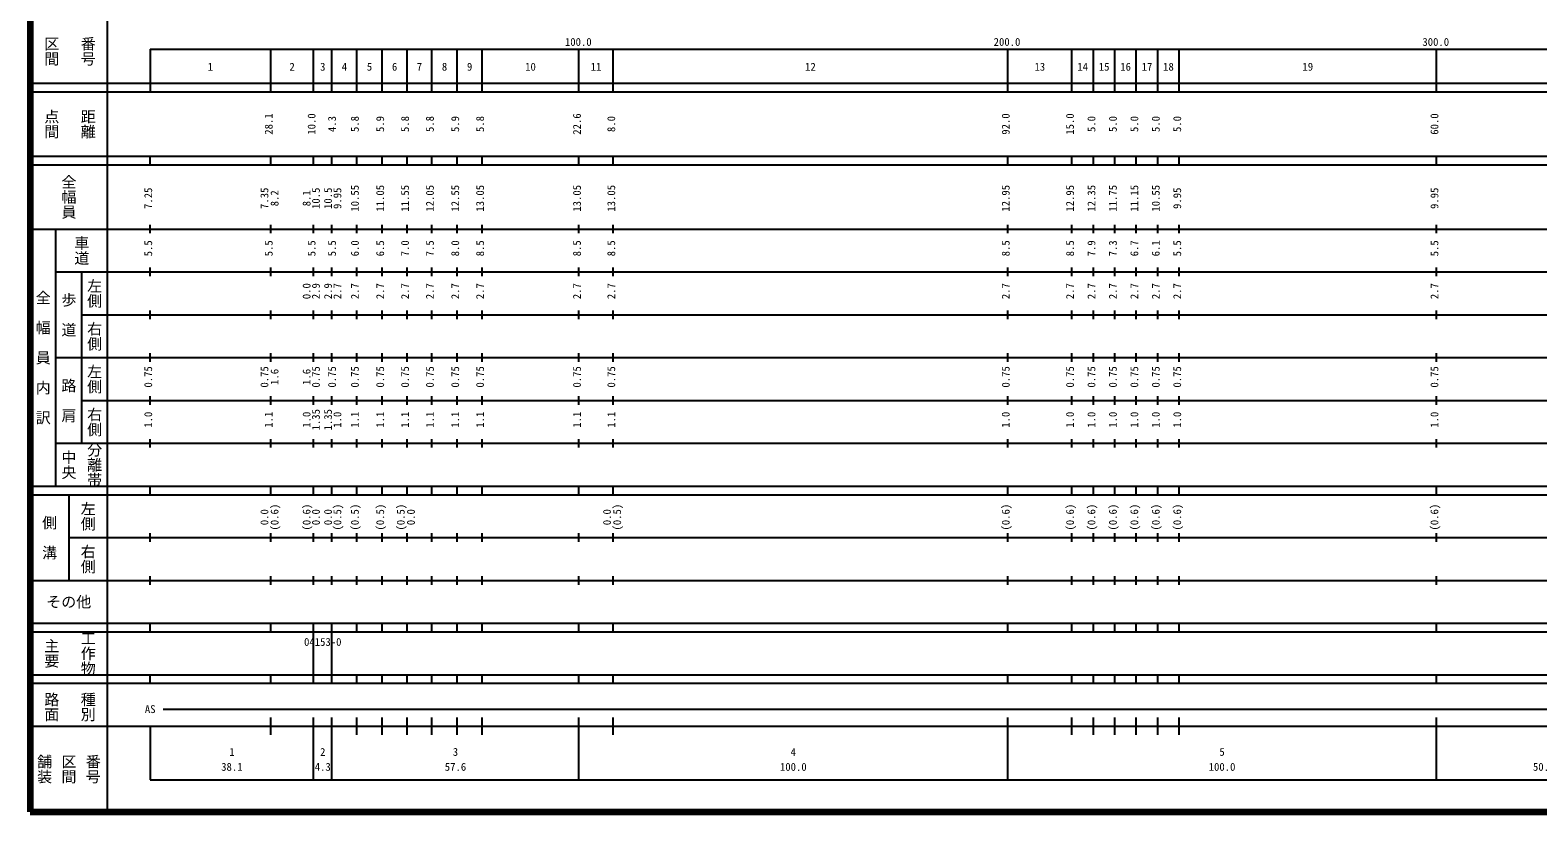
# Model space of a CAD drawing. Units: millimetres on the paper, enlarged 1000 times. Extents: x 40000 to 680000, y 20000 to 380000.
# Drawn here: x 40000 to 391655, y 20000 to 202409 of the extents above; entities that cross this region are included whole.
import ezdxf
from ezdxf.enums import TextEntityAlignment as Align

# ---------------------------------------------------------------- set-up
doc = ezdxf.new("R2010")
doc.units = ezdxf.units.MM
doc.header["$LTSCALE"] = 1000
doc.layers.add('M-TTL', color=2, linetype='Continuous', lineweight=140)
doc.layers.add('M-TTL-BAND', color=7, linetype='Continuous', lineweight=25)
doc.styles.add('@ＭＳ ゴシック', font='')
doc.styles.add('ＭＳ ゴシック', font='')
doc.styles.get('@ＭＳ ゴシック').set_extended_font_data('@MS Gothic')
doc.styles.get('ＭＳ ゴシック').set_extended_font_data('MS Gothic')

msp = doc.modelspace()

# ---------------------------------------------------------------- linework, layer by layer
at = {"layer": 'M-TTL'}
for p, q in [((40000, 380000), (40000, 20000)), ((40000, 20000), (680000, 20000))]:
    msp.add_line(p, q, dxfattribs=at)
at = {"layer": 'M-TTL-BAND'}
for p, q in [((58000, 370000), (58000, 20000)), ((68000, 198000), (579000, 198000)), ((68000, 198000), (68000, 188000)), ((96100, 188000), (96100, 198000)), ((106100, 188000), (106100, 198000)), ((110400, 188000), (110400, 198000)), ((116200, 188000), (116200, 198000)), ((122100, 188000), (122100, 198000)), ((127900, 188000), (127900, 198000)), ((133700, 188000), (133700, 198000)), ((139600, 188000), (139600, 198000)), ((145400, 188000), (145400, 198000)), ((168000, 188000), (168000, 198000)), ((176000, 188000), (176000, 198000)), ((268000, 188000), (268000, 198000)), ((283000, 188000), (283000, 198000)), ((288000, 188000), (288000, 198000)), ((293000, 188000), (293000, 198000)), ((298000, 188000), (298000, 198000)), ((303000, 188000), (303000, 198000)), ((308000, 188000), (308000, 198000)), ((368000, 188000), (368000, 198000)), ((40000, 190000), (579000, 190000)), ((40000, 188000), (579000, 188000)), ((40000, 173000), (579000, 173000)), ((68000, 171000), (68000, 173000)), ((96100, 171000), (96100, 173000)), ((106100, 171000), (106100, 173000)), ((110400, 171000), (110400, 173000)), ((116200, 171000), (116200, 173000)), ((122100, 171000), (122100, 173000)), ((127900, 171000), (127900, 173000)), ((133700, 171000), (133700, 173000)), ((139600, 171000), (139600, 173000)), ((145400, 171000), (145400, 173000)), ((168000, 171000), (168000, 173000)), ((176000, 171000), (176000, 173000)), ((268000, 171000), (268000, 173000)), ((283000, 171000), (283000, 173000)), ((288000, 171000), (288000, 173000)), ((293000, 171000), (293000, 173000)), ((298000, 171000), (298000, 173000)), ((303000, 171000), (303000, 173000)), ((308000, 171000), (308000, 173000)), ((368000, 171000), (368000, 173000)), ((40000, 171000), (579000, 171000)), ((40000, 156000), (579000, 156000)), ((46000, 96000), (46000, 156000)), ((68000, 155000), (68000, 157000)), ((96100, 155000), (96100, 157000)), ((106100, 155000), (106100, 157000)), ((110400, 155000), (110400, 157000)), ((116200, 155000), (116200, 157000)), ((122100, 155000), (122100, 157000)), ((127900, 155000), (127900, 157000)), ((133700, 155000), (133700, 157000)), ((139600, 155000), (139600, 157000)), ((145400, 155000), (145400, 157000)), ((168000, 155000), (168000, 157000)), ((176000, 155000), (176000, 157000)), ((268000, 155000), (268000, 157000)), ((283000, 155000), (283000, 157000)), ((288000, 155000), (288000, 157000)), ((293000, 155000), (293000, 157000)), ((298000, 155000), (298000, 157000)), ((303000, 155000), (303000, 157000)), ((308000, 155000), (308000, 157000)), ((368000, 155000), (368000, 157000)), ((46000, 146000), (579000, 146000)), ((52000, 146000), (52000, 106000)), ((68000, 145000), (68000, 147000)), ((96100, 145000), (96100, 147000)), ((106100, 145000), (106100, 147000)), ((110400, 145000), (110400, 147000)), ((116200, 145000), (116200, 147000)), ((122100, 145000), (122100, 147000)), ((127900, 145000), (127900, 147000)), ((133700, 145000), (133700, 147000)), ((139600, 145000), (139600, 147000)), ((145400, 145000), (145400, 147000)), ((168000, 145000), (168000, 147000)), ((176000, 145000), (176000, 147000)), ((268000, 145000), (268000, 147000)), ((283000, 145000), (283000, 147000)), ((288000, 145000), (288000, 147000)), ((293000, 145000), (293000, 147000)), ((298000, 145000), (298000, 147000)), ((303000, 145000), (303000, 147000)), ((308000, 145000), (308000, 147000)), ((368000, 145000), (368000, 147000)), ((52000, 136000), (579000, 136000)), ((68000, 135000), (68000, 137000)), ((96100, 135000), (96100, 137000)), ((106100, 135000), (106100, 137000)), ((110400, 135000), (110400, 137000)), ((116200, 135000), (116200, 137000)), ((122100, 135000), (122100, 137000)), ((127900, 135000), (127900, 137000)), ((133700, 135000), (133700, 137000)), ((139600, 135000), (139600, 137000)), ((145400, 135000), (145400, 137000)), ((168000, 135000), (168000, 137000)), ((176000, 135000), (176000, 137000)), ((268000, 135000), (268000, 137000)), ((283000, 135000), (283000, 137000)), ((288000, 135000), (288000, 137000)), ((293000, 135000), (293000, 137000)), ((298000, 135000), (298000, 137000)), ((303000, 135000), (303000, 137000)), ((308000, 135000), (308000, 137000)), ((368000, 135000), (368000, 137000)), ((68000, 125000), (68000, 127000)), ((96100, 125000), (96100, 127000)), ((106100, 125000), (106100, 127000)), ((110400, 125000), (110400, 127000)), ((116200, 125000), (116200, 127000)), ((122100, 125000), (122100, 127000)), ((127900, 125000), (127900, 127000)), ((133700, 125000), (133700, 127000)), ((139600, 125000), (139600, 127000)), ((145400, 125000), (145400, 127000)), ((168000, 125000), (168000, 127000)), ((176000, 125000), (176000, 127000)), ((268000, 125000), (268000, 127000)), ((283000, 125000), (283000, 127000)), ((288000, 125000), (288000, 127000)), ((293000, 125000), (293000, 127000)), ((298000, 125000), (298000, 127000)), ((303000, 125000), (303000, 127000)), ((308000, 125000), (308000, 127000)), ((368000, 125000), (368000, 127000)), ((46000, 126000), (579000, 126000)), ((68000, 115000), (68000, 117000)), ((96100, 115000), (96100, 117000)), ((106100, 115000), (106100, 117000)), ((110400, 115000), (110400, 117000)), ((116200, 115000), (116200, 117000)), ((122100, 115000), (122100, 117000)), ((127900, 115000), (127900, 117000)), ((133700, 115000), (133700, 117000)), ((139600, 115000), (139600, 117000)), ((145400, 115000), (145400, 117000)), ((168000, 115000), (168000, 117000)), ((176000, 115000), (176000, 117000)), ((268000, 115000), (268000, 117000)), ((283000, 115000), (283000, 117000)), ((288000, 115000), (288000, 117000)), ((293000, 115000), (293000, 117000)), ((298000, 115000), (298000, 117000)), ((303000, 115000), (303000, 117000)), ((308000, 115000), (308000, 117000)), ((368000, 115000), (368000, 117000)), ((52000, 116000), (579000, 116000)), ((46000, 106000), (579000, 106000)), ((68000, 105000), (68000, 107000)), ((96100, 105000), (96100, 107000)), ((106100, 105000), (106100, 107000)), ((110400, 105000), (110400, 107000)), ((116200, 105000), (116200, 107000)), ((122100, 105000), (122100, 107000)), ((127900, 105000), (127900, 107000)), ((133700, 105000), (133700, 107000)), ((139600, 105000), (139600, 107000)), ((145400, 105000), (145400, 107000)), ((168000, 105000), (168000, 107000)), ((176000, 105000), (176000, 107000)), ((268000, 105000), (268000, 107000)), ((283000, 105000), (283000, 107000)), ((288000, 105000), (288000, 107000)), ((293000, 105000), (293000, 107000)), ((298000, 105000), (298000, 107000)), ((303000, 105000), (303000, 107000)), ((308000, 105000), (308000, 107000)), ((368000, 105000), (368000, 107000)), ((40000, 96000), (579000, 96000)), ((68000, 94000), (68000, 96000)), ((96100, 94000), (96100, 96000)), ((106100, 94000), (106100, 96000)), ((110400, 94000), (110400, 96000)), ((116200, 94000), (116200, 96000)), ((122100, 94000), (122100, 96000)), ((127900, 94000), (127900, 96000)), ((133700, 94000), (133700, 96000)), ((139600, 94000), (139600, 96000)), ((145400, 94000), (145400, 96000)), ((168000, 94000), (168000, 96000)), ((176000, 94000), (176000, 96000)), ((268000, 94000), (268000, 96000)), ((283000, 94000), (283000, 96000)), ((288000, 94000), (288000, 96000)), ((293000, 94000), (293000, 96000)), ((298000, 94000), (298000, 96000)), ((303000, 94000), (303000, 96000)), ((308000, 94000), (308000, 96000)), ((368000, 94000), (368000, 96000)), ((40000, 94000), (579000, 94000)), ((49000, 94000), (49000, 74000)), ((68000, 83000), (68000, 85000)), ((96100, 83000), (96100, 85000)), ((106100, 83000), (106100, 85000)), ((110400, 83000), (110400, 85000)), ((116200, 83000), (116200, 85000)), ((122100, 83000), (122100, 85000)), ((127900, 83000), (127900, 85000)), ((133700, 83000), (133700, 85000)), ((139600, 83000), (139600, 85000)), ((145400, 83000), (145400, 85000)), ((168000, 83000), (168000, 85000)), ((176000, 83000), (176000, 85000)), ((268000, 83000), (268000, 85000)), ((283000, 83000), (283000, 85000)), ((288000, 83000), (288000, 85000)), ((293000, 83000), (293000, 85000)), ((298000, 83000), (298000, 85000)), ((303000, 83000), (303000, 85000)), ((308000, 83000), (308000, 85000)), ((368000, 83000), (368000, 85000)), ((49000, 84000), (579000, 84000)), ((40000, 74000), (579000, 74000)), ((68000, 73000), (68000, 75000)), ((96100, 73000), (96100, 75000)), ((106100, 73000), (106100, 75000)), ((110400, 73000), (110400, 75000)), ((116200, 73000), (116200, 75000)), ((122100, 73000), (122100, 75000)), ((127900, 73000), (127900, 75000)), ((133700, 73000), (133700, 75000)), ((139600, 73000), (139600, 75000)), ((145400, 73000), (145400, 75000)), ((168000, 73000), (168000, 75000)), ((176000, 73000), (176000, 75000)), ((268000, 73000), (268000, 75000)), ((283000, 73000), (283000, 75000)), ((288000, 73000), (288000, 75000)), ((293000, 73000), (293000, 75000)), ((298000, 73000), (298000, 75000)), ((303000, 73000), (303000, 75000)), ((308000, 73000), (308000, 75000)), ((368000, 73000), (368000, 75000)), ((40000, 64000), (579000, 64000)), ((68000, 62000), (68000, 64000)), ((96100, 62000), (96100, 64000)), ((106100, 62000), (106100, 64000)), ((110400, 62000), (110400, 64000)), ((116200, 62000), (116200, 64000)), ((122100, 62000), (122100, 64000)), ((127900, 62000), (127900, 64000)), ((133700, 62000), (133700, 64000)), ((139600, 62000), (139600, 64000)), ((145400, 62000), (145400, 64000)), ((168000, 62000), (168000, 64000)), ((176000, 62000), (176000, 64000)), ((268000, 62000), (268000, 64000)), ((283000, 62000), (283000, 64000)), ((288000, 62000), (288000, 64000)), ((293000, 62000), (293000, 64000)), ((298000, 62000), (298000, 64000)), ((303000, 62000), (303000, 64000)), ((308000, 62000), (308000, 64000)), ((368000, 62000), (368000, 64000)), ((40000, 62000), (579000, 62000)), ((106100, 52000), (106100, 62000)), ((110400, 52000), (110400, 62000)), ((40000, 52000), (579000, 52000)), ((40000, 50000), (579000, 50000)), ((68000, 50000), (68000, 52000)), ((96100, 50000), (96100, 52000)), ((106100, 50000), (106100, 52000)), ((110400, 50000), (110400, 52000)), ((116200, 50000), (116200, 52000)), ((122100, 50000), (122100, 52000)), ((127900, 50000), (127900, 52000)), ((133700, 50000), (133700, 52000)), ((139600, 50000), (139600, 52000)), ((145400, 50000), (145400, 52000)), ((168000, 50000), (168000, 52000)), ((176000, 50000), (176000, 52000)), ((268000, 50000), (268000, 52000)), ((283000, 50000), (283000, 52000)), ((288000, 50000), (288000, 52000)), ((293000, 50000), (293000, 52000)), ((298000, 50000), (298000, 52000)), ((303000, 50000), (303000, 52000)), ((308000, 50000), (308000, 52000)), ((368000, 50000), (368000, 52000)), ((71000, 44000), (565000, 44000)), ((40000, 40000), (579000, 40000)), ((68000, 40000), (68000, 27500)), ((96100, 38000), (96100, 42000)), ((106100, 27500), (106100, 42000)), ((110400, 27500), (110400, 42000)), ((116200, 38000), (116200, 42000)), ((122100, 38000), (122100, 42000)), ((127900, 38000), (127900, 42000)), ((133700, 38000), (133700, 42000)), ((139600, 38000), (139600, 42000)), ((145400, 38000), (145400, 42000)), ((168000, 27500), (168000, 42000)), ((176000, 38000), (176000, 42000)), ((268000, 27500), (268000, 42000)), ((283000, 38000), (283000, 42000)), ((288000, 38000), (288000, 42000)), ((293000, 38000), (293000, 42000)), ((298000, 38000), (298000, 42000)), ((303000, 38000), (303000, 42000)), ((308000, 38000), (308000, 42000)), ((368000, 27500), (368000, 42000)), ((68000, 27500), (579000, 27500))]:
    msp.add_line(p, q, dxfattribs=at)

# ---------------------------------------------------------------- texts
at = {"layer": 'M-TTL-BAND', "style": '@ＭＳ ゴシック'}
for s, p in [('区間', (45000, 197500)), ('番号', (53500, 197500)), ('点間', (45000, 180500)), ('距離', (53500, 180500)), ('全幅員', (49000, 163500)), ('車道', (52000, 151000)), ('左側', (55000, 141000)), ('全\u3000幅\u3000員\u3000内\u3000訳', (43000, 126000)), ('歩\u3000道', (49000, 136000)), ('右側', (55000, 131000)), ('左側', (55000, 121000)), ('路\u3000肩', (49000, 116000)), ('右側', (55000, 111000)), ('分離帯', (55000, 101000)), ('中央', (49000, 101000)), ('左側', (53500, 89000)), ('側\u3000溝', (44500, 84000)), ('右側', (53500, 79000)), ('主要', (45000, 57000)), ('工作物', (53500, 57000)), ('路面', (45000, 44500)), ('種別', (53500, 44500)), ('舗装', (43333, 30000)), ('区間', (49000, 30000)), ('番号', (54667, 30000))]:
    msp.add_text(s, height=2566, rotation=270, dxfattribs=at).set_placement(p, align=Align.MIDDLE_CENTER)
at = {"layer": 'M-TTL-BAND', "style": 'ＭＳ ゴシック'}
for s, p in [('100.0', (167844, 198195)), ('200.0', (267844, 198195)), ('300.0', (367844, 198195)), ('1', (82050, 192405)), ('2', (101100, 192405)), ('3', (108250, 192405)), ('4', (113300, 192405)), ('5', (119150, 192405)), ('6', (125000, 192405)), ('7', (130800, 192405)), ('8', (136650, 192405)), ('9', (142500, 192405)), ('10', (156700, 192405)), ('11', (172000, 192405)), ('12', (222000, 192405)), ('13', (275500, 192405)), ('14', (285500, 192405)), ('15', (290500, 192405)), ('16', (295500, 192405)), ('17', (300500, 192405)), ('18', (305500, 192405)), ('19', (338000, 192405)), ('AS', (68000, 42500)), ('1', (87050, 32523)), ('2', (108250, 32523)), ('3', (139200, 32523)), ('4', (218000, 32523)), ('5', (318000, 32523)), ('38.1', (87050, 29033)), ('4.3', (108250, 29033)), ('57.6', (139200, 29033)), ('100.0', (218000, 29033)), ('100.0', (318000, 29033)), ('50.0', (393000, 29033))]:
    msp.add_text(s, height=1833, dxfattribs=at).set_placement(p, align=Align.BOTTOM_CENTER)
for s, p in [('28.1', (97100, 180500)), ('10.0', (107100, 180500)), ('22.6', (169000, 180500)), ('92.0', (269000, 180500)), ('15.0', (284000, 180500)), ('60.0', (369000, 180500)), ('4.3', (111867, 180500)), ('5.8', (117200, 180500)), ('5.9', (123100, 180500)), ('5.8', (128900, 180500)), ('5.8', (134700, 180500)), ('5.9', (140600, 180500)), ('5.8', (146400, 180500)), ('8.0', (177000, 180500)), ('5.0', (289000, 180500)), ('5.0', (294000, 180500)), ('5.0', (299000, 180500)), ('5.0', (304000, 180500)), ('5.0', (309000, 180500)), ('7.25', (69000, 163174)), ('7.35', (96100, 163174)), ('10.5', (108109, 163174)), ('10.5', (110934, 163174)), ('9.95', (113119, 163174)), ('10.55', (117200, 163174)), ('11.05', (123100, 163174)), ('11.55', (128900, 163174)), ('12.05', (134700, 163174)), ('12.55', (140600, 163174)), ('13.05', (146400, 163174)), ('13.05', (169000, 163174)), ('13.05', (177000, 163174)), ('12.95', (269000, 163174)), ('12.95', (284000, 163174)), ('12.35', (289000, 163174)), ('11.75', (294000, 163174)), ('11.15', (299000, 163174)), ('10.55', (304000, 163174)), ('9.95', (309000, 163174)), ('9.95', (369000, 163174)), ('8.2', (98470, 163174)), ('8.1', (105937, 163174)), ('5.5', (69000, 151500)), ('5.5', (97100, 151500)), ('5.5', (107100, 151500)), ('5.5', (111867, 151500)), ('6.0', (117200, 151500)), ('6.5', (123100, 151500)), ('7.0', (128900, 151500)), ('7.5', (134700, 151500)), ('8.0', (140600, 151500)), ('8.5', (146400, 151500)), ('8.5', (169000, 151500)), ('8.5', (177000, 151500)), ('8.5', (269000, 151500)), ('8.5', (284000, 151500)), ('7.9', (289000, 151500)), ('7.3', (294000, 151500)), ('6.7', (299000, 151500)), ('6.1', (304000, 151500)), ('5.5', (309000, 151500)), ('5.5', (369000, 151500)), ('0.0', (105937, 141500)), ('2.9', (108109, 141500)), ('2.9', (110934, 141500)), ('2.7', (113119, 141500)), ('2.7', (117200, 141500)), ('2.7', (123100, 141500)), ('2.7', (128900, 141500)), ('2.7', (134700, 141500)), ('2.7', (140600, 141500)), ('2.7', (146400, 141500)), ('2.7', (169000, 141500)), ('2.7', (177000, 141500)), ('2.7', (269000, 141500)), ('2.7', (284000, 141500)), ('2.7', (289000, 141500)), ('2.7', (294000, 141500)), ('2.7', (299000, 141500)), ('2.7', (304000, 141500)), ('2.7', (309000, 141500)), ('2.7', (369000, 141500)), ('0.75', (69000, 121500)), ('0.75', (96100, 121500)), ('1.6', (98470, 121500)), ('1.6', (105937, 121500)), ('0.75', (108109, 121500)), ('0.75', (111867, 121500)), ('0.75', (117200, 121500)), ('0.75', (123100, 121500)), ('0.75', (128900, 121500)), ('0.75', (134700, 121500)), ('0.75', (140600, 121500)), ('0.75', (146400, 121500)), ('0.75', (169000, 121500)), ('0.75', (177000, 121500)), ('0.75', (269000, 121500)), ('0.75', (284000, 121500)), ('0.75', (289000, 121500)), ('0.75', (294000, 121500)), ('0.75', (299000, 121500)), ('0.75', (304000, 121500)), ('0.75', (309000, 121500)), ('0.75', (369000, 121500)), ('1.0', (69000, 111500)), ('1.1', (97100, 111500)), ('1.0', (105937, 111500)), ('1.35', (108109, 111500)), ('1.35', (110934, 111500)), ('1.0', (113119, 111500)), ('1.1', (117200, 111500)), ('1.1', (123100, 111500)), ('1.1', (128900, 111500)), ('1.1', (134700, 111500)), ('1.1', (140600, 111500)), ('1.1', (146400, 111500)), ('1.1', (169000, 111500)), ('1.1', (177000, 111500)), ('1.0', (269000, 111500)), ('1.0', (284000, 111500)), ('1.0', (289000, 111500)), ('1.0', (294000, 111500)), ('1.0', (299000, 111500)), ('1.0', (304000, 111500)), ('1.0', (309000, 111500)), ('1.0', (369000, 111500)), ('(0.6)', (98470, 88764)), ('(0.6)', (105937, 88764)), ('(0.5)', (113119, 88764)), ('(0.5)', (117200, 88764)), ('(0.5)', (123100, 88764)), ('(0.5)', (127900, 88764)), ('(0.5)', (178370, 88764)), ('(0.6)', (269000, 88764)), ('(0.6)', (284000, 88764)), ('(0.6)', (289000, 88764)), ('(0.6)', (294000, 88764)), ('(0.6)', (299000, 88764)), ('(0.6)', (304000, 88764)), ('(0.6)', (309000, 88764)), ('(0.6)', (369000, 88764)), ('0.0', (96100, 88764)), ('0.0', (108109, 88764)), ('0.0', (110934, 88764)), ('0.0', (130270, 88764)), ('0.0', (176000, 88764))]:
    msp.add_text(s, height=1833, rotation=90, dxfattribs=at).set_placement(p, align=Align.BOTTOM_CENTER)
for s, height, p in [('その他', 2566, (49000, 69000)), ('04153-0', 1833, (108250, 59655))]:
    msp.add_text(s, height=height, dxfattribs=at).set_placement(p, align=Align.MIDDLE_CENTER)

doc.saveas('drawing.dxf')
